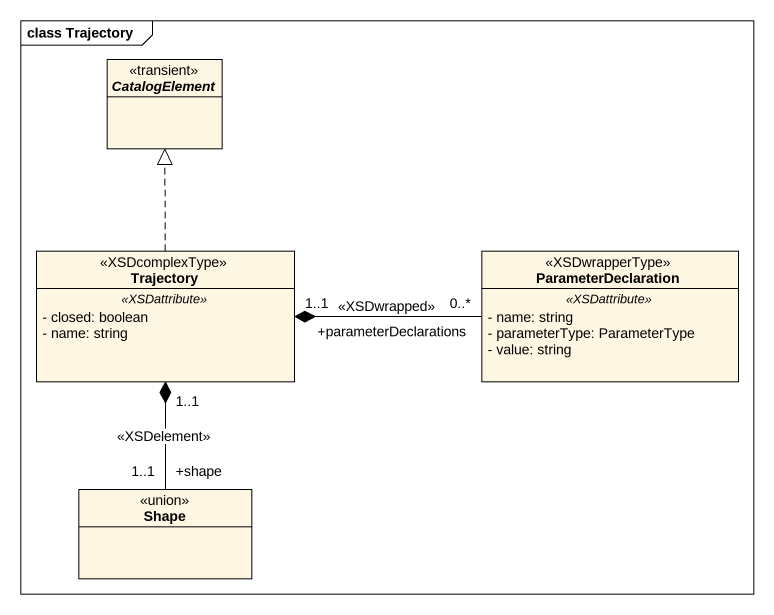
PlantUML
@startuml
mainframe class Trajectory
hide circle
hide empty members
skinparam classAttributeIconSize 0
interface CatalogElement <<transient>>
class Trajectory <<XSDcomplexType>> {
  .. <<XSDattribute>> ..
  - closed: boolean
  - name: string
}
class ParameterDeclaration <<XSDwrapperType>> {
  .. <<XSDattribute>> ..
  - name: string
  - parameterType: ParameterType
  - value: string
}
class Shape <<union>>
Trajectory .up.|> CatalogElement
Trajectory "1..1" *-right- "+parameterDeclarations\n0..*" ParameterDeclaration : <<XSDwrapped>>
Trajectory "1..1" *-- "+shape\n1..1" Shape : <<XSDelement>>
@enduml
